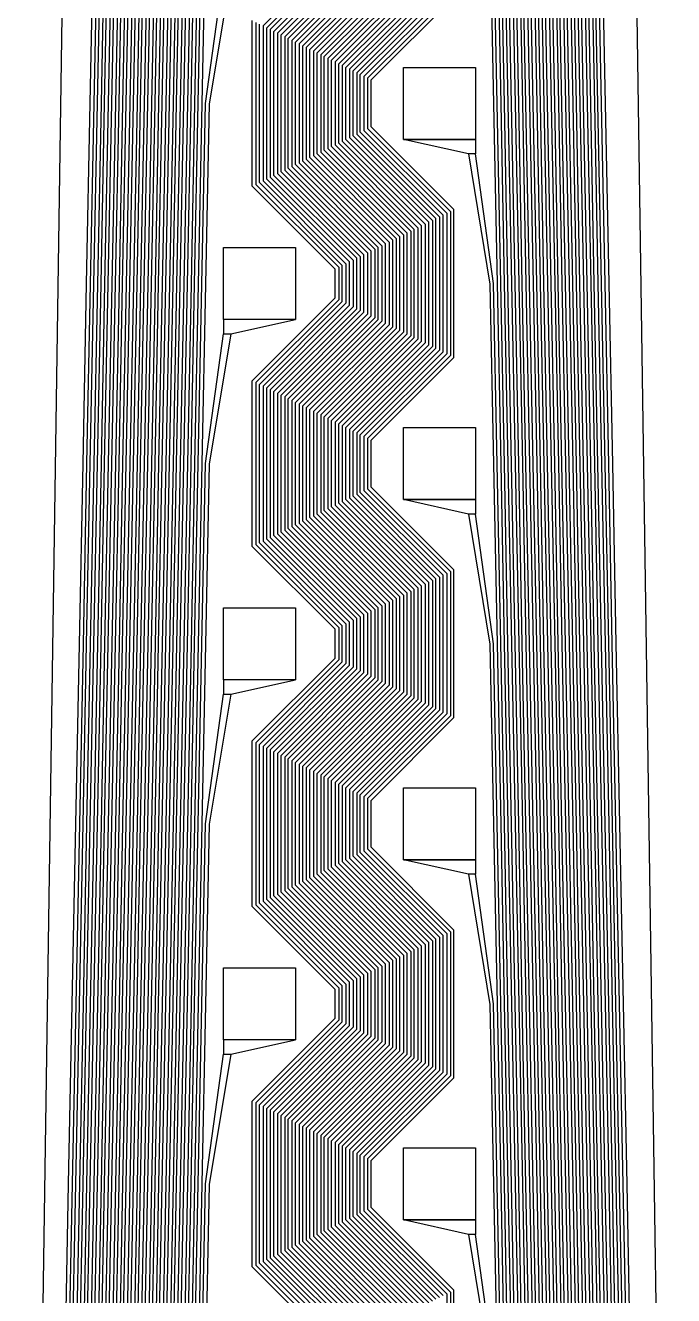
# Model space of a CAD drawing. Header units: inches. Extents: x 106592 to 209533, y 57057 to 74911.
# Drawn here: x 136930.4 to 137020.4, y 67081.8 to 67258.2 of the extents above; entities that cross this region are included whole.
import ezdxf

# ---------------------------------------------------------------- set-up
doc = ezdxf.new("R2010")
doc.units = ezdxf.units.IN
doc.header["$MEASUREMENT"] = 0
for name, color, linetype in [('metal', 221, 'Continuous'), ('nitride window', 40, 'Continuous'), ('profile', 140, 'Continuous')]:
    doc.layers.add(name, color=color, linetype=linetype)

msp = doc.modelspace()

# ---------------------------------------------------------------- linework, layer by layer
at = {"layer": 'metal'}
for points in [[(136935.86, 67072.28), (136936.36, 67097.35), (136936.86, 67122.28), (136937.36, 67147.35), (136937.86, 67172.28), (136938.36, 67197.35), (136938.86, 67222.28), (136939.36, 67247.35), (136939.86, 67272.28)], [(136940.36, 67272.27), (136939.86, 67247.34), (136939.36, 67222.27), (136938.86, 67197.34), (136938.36, 67172.27), (136937.86, 67147.34), (136937.36, 67122.27), (136936.86, 67097.34), (136936.36, 67072.27)], [(136936.86, 67072.28), (136937.36, 67097.35), (136937.86, 67122.28), (136938.36, 67147.35), (136938.86, 67172.28), (136939.36, 67197.35), (136939.86, 67222.28), (136940.36, 67247.35), (136940.86, 67272.28)], [(136941.36, 67272.27), (136940.86, 67247.34), (136940.36, 67222.27), (136939.86, 67197.34), (136939.36, 67172.27), (136938.86, 67147.34), (136938.36, 67122.27), (136937.86, 67097.34), (136937.36, 67072.27)], [(136937.86, 67072.28), (136938.36, 67097.35), (136938.86, 67122.28), (136939.36, 67147.35), (136939.86, 67172.28), (136940.36, 67197.35), (136940.86, 67222.28), (136941.36, 67247.35), (136941.86, 67272.28)], [(136942.36, 67272.27), (136941.86, 67247.34), (136941.36, 67222.27), (136940.86, 67197.34), (136940.36, 67172.27), (136939.86, 67147.34), (136939.36, 67122.27), (136938.86, 67097.34), (136938.36, 67072.27)], [(136938.86, 67072.28), (136939.36, 67097.35), (136939.86, 67122.28), (136940.36, 67147.35), (136940.86, 67172.28), (136941.36, 67197.35), (136941.86, 67222.28), (136942.36, 67247.35), (136942.86, 67272.28)], [(136943.36, 67272.27), (136942.86, 67247.34), (136942.36, 67222.27), (136941.86, 67197.34), (136941.36, 67172.27), (136940.86, 67147.34), (136940.36, 67122.27), (136939.86, 67097.34), (136939.36, 67072.27)], [(136939.86, 67072.28), (136940.36, 67097.35), (136940.86, 67122.28), (136941.36, 67147.35), (136941.86, 67172.28), (136942.36, 67197.35), (136942.86, 67222.28), (136943.36, 67247.35), (136943.86, 67272.28)], [(136944.36, 67272.27), (136943.86, 67247.34), (136943.36, 67222.27), (136942.86, 67197.34), (136942.36, 67172.27), (136941.86, 67147.34), (136941.36, 67122.27), (136940.86, 67097.34), (136940.36, 67072.27)], [(136940.86, 67072.28), (136941.36, 67097.35), (136941.86, 67122.28), (136942.36, 67147.35), (136942.86, 67172.28), (136943.36, 67197.35), (136943.86, 67222.28), (136944.36, 67247.35), (136944.86, 67272.28)], [(136945.36, 67272.27), (136944.86, 67247.34), (136944.36, 67222.27), (136943.86, 67197.34), (136943.36, 67172.27), (136942.86, 67147.34), (136942.36, 67122.27), (136941.86, 67097.34), (136941.36, 67072.27)], [(136941.86, 67072.28), (136942.36, 67097.35), (136942.86, 67122.28), (136943.36, 67147.35), (136943.86, 67172.28), (136944.36, 67197.35), (136944.86, 67222.28), (136945.36, 67247.35), (136945.86, 67272.28)], [(136946.36, 67272.27), (136945.86, 67247.34), (136945.36, 67222.27), (136944.86, 67197.34), (136944.36, 67172.27), (136943.86, 67147.34), (136943.36, 67122.27), (136942.86, 67097.34), (136942.36, 67072.27)], [(136942.86, 67072.28), (136943.36, 67097.35), (136943.86, 67122.28), (136944.36, 67147.35), (136944.86, 67172.28), (136945.36, 67197.35), (136945.86, 67222.28), (136946.36, 67247.35), (136946.86, 67272.28)], [(136947.36, 67272.27), (136946.86, 67247.34), (136946.36, 67222.27), (136945.86, 67197.34), (136945.36, 67172.27), (136944.86, 67147.34), (136944.36, 67122.27), (136943.86, 67097.34), (136943.36, 67072.27)], [(136943.86, 67072.28), (136944.36, 67097.35), (136944.86, 67122.28), (136945.36, 67147.35), (136945.86, 67172.28), (136946.36, 67197.35), (136946.86, 67222.28), (136947.36, 67247.35), (136947.86, 67272.28)], [(136948.36, 67272.27), (136947.86, 67247.34), (136947.36, 67222.27), (136946.86, 67197.34), (136946.36, 67172.27), (136945.86, 67147.34), (136945.36, 67122.27), (136944.86, 67097.34), (136944.36, 67072.27)], [(136944.86, 67072.28), (136945.36, 67097.35), (136945.86, 67122.28), (136946.36, 67147.35), (136946.86, 67172.28), (136947.36, 67197.35), (136947.86, 67222.28), (136948.36, 67247.35), (136948.86, 67272.28)], [(136949.36, 67272.27), (136948.86, 67247.34), (136948.36, 67222.27), (136947.86, 67197.34), (136947.36, 67172.27), (136946.86, 67147.34), (136946.36, 67122.27), (136945.86, 67097.34), (136945.36, 67072.27)], [(136945.86, 67072.28), (136946.36, 67097.35), (136946.86, 67122.28), (136947.36, 67147.35), (136947.86, 67172.28), (136948.36, 67197.35), (136948.86, 67222.28), (136949.36, 67247.35), (136949.86, 67272.28)], [(136950.36, 67272.27), (136949.86, 67247.34), (136949.36, 67222.27), (136948.86, 67197.34), (136948.36, 67172.27), (136947.86, 67147.34), (136947.36, 67122.27), (136946.86, 67097.34), (136946.36, 67072.27)], [(136946.86, 67072.28), (136947.36, 67097.35), (136947.86, 67122.28), (136948.36, 67147.35), (136948.86, 67172.28), (136949.36, 67197.35), (136949.86, 67222.28), (136950.36, 67247.35), (136950.86, 67272.28)], [(136951.36, 67272.27), (136950.86, 67247.34), (136950.36, 67222.27), (136949.86, 67197.34), (136949.36, 67172.27), (136948.86, 67147.34), (136948.36, 67122.27), (136947.86, 67097.34), (136947.36, 67072.27)], [(136947.86, 67072.28), (136948.36, 67097.35), (136948.86, 67122.28), (136949.36, 67147.35), (136949.86, 67172.28), (136950.36, 67197.35), (136950.86, 67222.28), (136951.36, 67247.35), (136951.86, 67272.28)], [(136952.36, 67272.27), (136951.86, 67247.34), (136951.36, 67222.27), (136950.86, 67197.34), (136950.36, 67172.27), (136949.86, 67147.34), (136949.36, 67122.27), (136948.86, 67097.34), (136948.36, 67072.27)], [(136948.86, 67072.28), (136949.36, 67097.35), (136949.86, 67122.28), (136950.36, 67147.35), (136950.86, 67172.28), (136951.36, 67197.35), (136951.86, 67222.28), (136952.36, 67247.35), (136952.86, 67272.28)], [(136953.36, 67272.27), (136952.86, 67247.34), (136952.36, 67222.27), (136951.86, 67197.34), (136951.36, 67172.27), (136950.86, 67147.34), (136950.36, 67122.27), (136949.86, 67097.34), (136949.36, 67072.27)], [(136949.86, 67072.28), (136950.36, 67097.35), (136950.86, 67122.28), (136951.36, 67147.35), (136951.86, 67172.28), (136952.36, 67197.35), (136952.86, 67222.28), (136953.36, 67247.35), (136953.86, 67272.28)], [(136954.36, 67272.27), (136953.86, 67247.34), (136953.36, 67222.27), (136952.86, 67197.34), (136952.36, 67172.27), (136951.86, 67147.34), (136951.36, 67122.27), (136950.86, 67097.34), (136950.36, 67072.27)], [(136950.86, 67072.28), (136951.36, 67097.35), (136951.86, 67122.28), (136952.36, 67147.35), (136952.86, 67172.28), (136953.36, 67197.35), (136953.86, 67222.28), (136954.36, 67247.35), (136954.86, 67272.27)], [(136955.36, 67272.27), (136954.86, 67247.34), (136954.36, 67222.27), (136953.86, 67197.34), (136953.36, 67172.27), (136952.86, 67147.34), (136952.36, 67122.27), (136951.86, 67097.34), (136951.36, 67072.27)], [(136994.86, 67272.27), (136995.36, 67247.27), (136995.85, 67222.34), (136996.36, 67197.27), (136996.85, 67172.34), (136997.36, 67147.27), (136997.85, 67122.34), (136998.36, 67097.27), (136998.85, 67072.34)], [(136999.35, 67072.35), (136998.86, 67097.28), (136998.35, 67122.35), (136997.86, 67147.28), (136997.35, 67172.35), (136996.86, 67197.28), (136996.35, 67222.35), (136995.86, 67247.27), (136995.35, 67272.34)], [(136995.85, 67272.34), (136996.36, 67247.27), (136996.85, 67222.34), (136997.36, 67197.27), (136997.85, 67172.34), (136998.36, 67147.27), (136998.85, 67122.34), (136999.36, 67097.27), (136999.85, 67072.34)], [(137000.35, 67072.35), (136999.86, 67097.28), (136999.35, 67122.35), (136998.86, 67147.28), (136998.35, 67172.35), (136997.86, 67197.28), (136997.35, 67222.35), (136996.86, 67247.28), (136996.35, 67272.35)], [(136996.85, 67272.34), (136997.36, 67247.27), (136997.85, 67222.34), (136998.36, 67197.27), (136998.85, 67172.34), (136999.36, 67147.27), (136999.85, 67122.34), (137000.36, 67097.27), (137000.85, 67072.34)], [(137001.35, 67072.35), (137000.86, 67097.28), (137000.35, 67122.35), (136999.86, 67147.28), (136999.35, 67172.35), (136998.86, 67197.28), (136998.35, 67222.35), (136997.86, 67247.28), (136997.35, 67272.35)], [(136997.85, 67272.34), (136998.36, 67247.27), (136998.85, 67222.34), (136999.36, 67197.27), (136999.85, 67172.34), (137000.36, 67147.27), (137000.85, 67122.34), (137001.36, 67097.27), (137001.85, 67072.34)], [(137002.35, 67072.35), (137001.86, 67097.28), (137001.35, 67122.35), (137000.86, 67147.28), (137000.35, 67172.35), (136999.86, 67197.28), (136999.35, 67222.35), (136998.86, 67247.28), (136998.35, 67272.35)], [(136998.85, 67272.34), (136999.36, 67247.27), (136999.85, 67222.34), (137000.36, 67197.27), (137000.85, 67172.34), (137001.36, 67147.27), (137001.85, 67122.34), (137002.36, 67097.27), (137002.85, 67072.34)], [(137003.35, 67072.35), (137002.86, 67097.28), (137002.35, 67122.35), (137001.86, 67147.28), (137001.35, 67172.35), (137000.86, 67197.28), (137000.35, 67222.35), (136999.86, 67247.28), (136999.35, 67272.35)], [(136999.85, 67272.34), (137000.36, 67247.27), (137000.85, 67222.34), (137001.36, 67197.27), (137001.85, 67172.34), (137002.36, 67147.27), (137002.85, 67122.34), (137003.36, 67097.27), (137003.85, 67072.34)], [(137004.35, 67072.35), (137003.86, 67097.28), (137003.35, 67122.35), (137002.86, 67147.28), (137002.35, 67172.35), (137001.86, 67197.28), (137001.35, 67222.35), (137000.86, 67247.28), (137000.35, 67272.35)], [(137000.85, 67272.34), (137001.36, 67247.27), (137001.85, 67222.34), (137002.36, 67197.27), (137002.85, 67172.34), (137003.36, 67147.27), (137003.85, 67122.34), (137004.36, 67097.27), (137004.85, 67072.34)], [(137005.35, 67072.35), (137004.86, 67097.28), (137004.35, 67122.35), (137003.86, 67147.28), (137003.35, 67172.35), (137002.86, 67197.28), (137002.35, 67222.35), (137001.86, 67247.28), (137001.35, 67272.35)], [(137001.85, 67272.34), (137002.36, 67247.27), (137002.85, 67222.34), (137003.36, 67197.27), (137003.85, 67172.34), (137004.36, 67147.27), (137004.85, 67122.34), (137005.36, 67097.27), (137005.85, 67072.34)], [(137006.35, 67072.35), (137005.86, 67097.28), (137005.35, 67122.35), (137004.86, 67147.28), (137004.35, 67172.35), (137003.86, 67197.28), (137003.35, 67222.35), (137002.86, 67247.28), (137002.35, 67272.35)], [(137002.85, 67272.34), (137003.36, 67247.27), (137003.85, 67222.34), (137004.36, 67197.27), (137004.85, 67172.34), (137005.36, 67147.27), (137005.85, 67122.34), (137006.36, 67097.27), (137006.85, 67072.34)], [(137007.35, 67072.35), (137006.86, 67097.28), (137006.35, 67122.35), (137005.86, 67147.28), (137005.35, 67172.35), (137004.86, 67197.28), (137004.35, 67222.35), (137003.86, 67247.28), (137003.35, 67272.35)], [(137003.85, 67272.34), (137004.36, 67247.27), (137004.85, 67222.34), (137005.36, 67197.27), (137005.85, 67172.34), (137006.36, 67147.27), (137006.85, 67122.34), (137007.36, 67097.27), (137007.85, 67072.34)], [(137008.35, 67072.35), (137007.86, 67097.28), (137007.35, 67122.35), (137006.86, 67147.28), (137006.35, 67172.35), (137005.86, 67197.28), (137005.35, 67222.35), (137004.86, 67247.28), (137004.35, 67272.35)], [(137004.85, 67272.34), (137005.36, 67247.27), (137005.85, 67222.34), (137006.36, 67197.27), (137006.85, 67172.34), (137007.36, 67147.27), (137007.85, 67122.34), (137008.36, 67097.27), (137008.85, 67072.34)], [(137009.35, 67072.35), (137008.86, 67097.28), (137008.35, 67122.35), (137007.86, 67147.28), (137007.35, 67172.35), (137006.86, 67197.28), (137006.35, 67222.35), (137005.86, 67247.28), (137005.35, 67272.35)], [(137005.85, 67272.34), (137006.36, 67247.27), (137006.85, 67222.34), (137007.36, 67197.27), (137007.85, 67172.34), (137008.36, 67147.27), (137008.85, 67122.34), (137009.36, 67097.27), (137009.85, 67072.34)], [(137010.35, 67072.35), (137009.86, 67097.28), (137009.35, 67122.35), (137008.86, 67147.28), (137008.35, 67172.35), (137007.86, 67197.28), (137007.35, 67222.35), (137006.86, 67247.28), (137006.35, 67272.35)], [(137006.85, 67272.34), (137007.36, 67247.27), (137007.85, 67222.34), (137008.36, 67197.27), (137008.85, 67172.34), (137009.36, 67147.27), (137009.85, 67122.34), (137010.36, 67097.27), (137010.85, 67072.34)], [(137011.35, 67072.35), (137010.86, 67097.28), (137010.35, 67122.35), (137009.86, 67147.28), (137009.35, 67172.35), (137008.86, 67197.28), (137008.35, 67222.35), (137007.86, 67247.28), (137007.35, 67272.35)], [(137007.85, 67272.34), (137008.36, 67247.27), (137008.85, 67222.34), (137009.36, 67197.27), (137009.85, 67172.34), (137010.36, 67147.27), (137010.85, 67122.34), (137011.36, 67097.27), (137011.85, 67072.34)], [(137012.35, 67072.35), (137011.86, 67097.28), (137011.35, 67122.35), (137010.86, 67147.28), (137010.35, 67172.35), (137009.86, 67197.28), (137009.35, 67222.35), (137008.86, 67247.28), (137008.35, 67272.35)], [(137008.85, 67272.34), (137009.36, 67247.27), (137009.85, 67222.34), (137010.36, 67197.27), (137010.85, 67172.34), (137011.36, 67147.27), (137011.85, 67122.34), (137012.36, 67097.27), (137012.85, 67072.34)], [(137013.35, 67072.35), (137012.86, 67097.28), (137012.35, 67122.35), (137011.86, 67147.28), (137011.35, 67172.35), (137010.86, 67197.28), (137010.35, 67222.35), (137009.86, 67247.28), (137009.35, 67272.35)], [(137013.85, 67072.34), (137013.36, 67097.27), (137012.85, 67122.34), (137012.36, 67147.27), (137011.85, 67172.34), (137011.36, 67197.27), (137010.85, 67222.34), (137010.36, 67247.27), (137009.85, 67272.34)], [(137010.35, 67272.35), (137010.86, 67247.28), (137011.35, 67222.35), (137011.86, 67197.28), (137012.35, 67172.35), (137012.86, 67147.28), (137013.35, 67122.35), (137013.86, 67097.28), (137014.35, 67072.35)], [(136974.86, 67269.59), (136963.36, 67258.09), (136963.36, 67236.59), (136974.86, 67225.09), (136974.86, 67219.59), (136963.36, 67208.09), (136963.36, 67186.59), (136974.86, 67175.09), (136974.86, 67169.59), (136963.36, 67158.09), (136963.36, 67136.59), (136974.86, 67125.09), (136974.86, 67119.59), (136963.36, 67108.09), (136963.36, 67086.59), (136974.86, 67075.09)], [(136975.36, 67075.34), (136963.86, 67086.84), (136963.86, 67107.84), (136975.36, 67119.34), (136975.36, 67125.34), (136963.86, 67136.84), (136963.86, 67157.84), (136975.36, 67169.34), (136975.36, 67175.34), (136963.86, 67186.84), (136963.86, 67207.84), (136975.36, 67219.34), (136975.36, 67225.34), (136963.86, 67236.84), (136963.86, 67257.84), (136975.36, 67269.34)], [(136975.86, 67269.09), (136964.36, 67257.59), (136964.36, 67237.09), (136975.86, 67225.59), (136975.86, 67219.09), (136964.36, 67207.59), (136964.36, 67187.09), (136975.86, 67175.59), (136975.86, 67169.09), (136964.36, 67157.59), (136964.36, 67137.09), (136975.86, 67125.59), (136975.86, 67119.09), (136964.36, 67107.59), (136964.36, 67087.09), (136975.86, 67075.59)], [(136976.36, 67075.84), (136964.86, 67087.34), (136964.86, 67107.34), (136976.36, 67118.84), (136976.36, 67125.84), (136964.86, 67137.34), (136964.86, 67157.34), (136976.36, 67168.84), (136976.36, 67175.84), (136964.86, 67187.34), (136964.86, 67207.34), (136976.36, 67218.84), (136976.36, 67225.84), (136964.86, 67237.34), (136964.86, 67257.34), (136976.36, 67268.84)], [(136976.86, 67268.59), (136965.36, 67257.09), (136965.36, 67237.59), (136976.86, 67226.09), (136976.86, 67218.59), (136965.36, 67207.09), (136965.36, 67187.59), (136976.86, 67176.09), (136976.86, 67168.59), (136965.36, 67157.09), (136965.36, 67137.59), (136976.86, 67126.09), (136976.86, 67118.59), (136965.36, 67107.09), (136965.36, 67087.59), (136976.86, 67076.09)], [(136977.36, 67076.34), (136965.86, 67087.84), (136965.86, 67106.84), (136977.36, 67118.34), (136977.36, 67126.34), (136965.86, 67137.84), (136965.86, 67156.84), (136977.36, 67168.34), (136977.36, 67176.34), (136965.86, 67187.84), (136965.86, 67206.84), (136977.36, 67218.34), (136977.36, 67226.34), (136965.86, 67237.84), (136965.86, 67256.84), (136977.36, 67268.34)], [(136977.86, 67268.09), (136966.36, 67256.59), (136966.36, 67238.09), (136977.86, 67226.59), (136977.86, 67218.09), (136966.36, 67206.59), (136966.36, 67188.09), (136977.86, 67176.59), (136977.86, 67168.09), (136966.36, 67156.59), (136966.36, 67138.09), (136977.86, 67126.59), (136977.86, 67118.09), (136966.36, 67106.59), (136966.36, 67088.09), (136977.86, 67076.59)], [(136978.36, 67076.84), (136966.86, 67088.34), (136966.86, 67106.34), (136978.36, 67117.84), (136978.36, 67126.84), (136966.86, 67138.34), (136966.86, 67156.34), (136978.36, 67167.84), (136978.36, 67176.84), (136966.86, 67188.34), (136966.86, 67206.34), (136978.36, 67217.84), (136978.36, 67226.84), (136966.86, 67238.34), (136966.86, 67256.34), (136978.36, 67267.84)], [(136978.86, 67267.59), (136967.36, 67256.09), (136967.36, 67238.59), (136978.86, 67227.09), (136978.86, 67217.59), (136967.36, 67206.09), (136967.36, 67188.59), (136978.86, 67177.09), (136978.86, 67167.59), (136967.36, 67156.09), (136967.36, 67138.59), (136978.86, 67127.09), (136978.86, 67117.59), (136967.36, 67106.09), (136967.36, 67088.59), (136978.86, 67077.09)], [(136979.36, 67077.34), (136967.86, 67088.84), (136967.86, 67105.84), (136979.36, 67117.34), (136979.36, 67127.34), (136967.86, 67138.84), (136967.86, 67155.84), (136979.36, 67167.34), (136979.36, 67177.34), (136967.86, 67188.84), (136967.86, 67205.84), (136979.36, 67217.34), (136979.36, 67227.34), (136967.86, 67238.84), (136967.86, 67255.84), (136979.36, 67267.34)], [(136979.86, 67267.09), (136968.36, 67255.59), (136968.36, 67239.09), (136979.86, 67227.59), (136979.86, 67217.09), (136968.36, 67205.59), (136968.36, 67189.09), (136979.86, 67177.59), (136979.86, 67167.09), (136968.36, 67155.59), (136968.36, 67139.09), (136979.86, 67127.59), (136979.86, 67117.09), (136968.36, 67105.59), (136968.36, 67089.09), (136979.86, 67077.59)], [(136980.36, 67077.84), (136968.86, 67089.34), (136968.86, 67105.34), (136980.36, 67116.84), (136980.36, 67127.84), (136968.86, 67139.34), (136968.86, 67155.34), (136980.36, 67166.84), (136980.36, 67177.84), (136968.86, 67189.34), (136968.86, 67205.34), (136980.36, 67216.84), (136980.36, 67227.84), (136968.86, 67239.34), (136968.86, 67255.34), (136980.36, 67266.84)], [(136951.86, 67072.28), (136952.36, 67097.35), (136952.86, 67122.28), (136953.36, 67147.35), (136953.86, 67172.28), (136954.36, 67197.35), (136954.86, 67222.27), (136955.36, 67247.34), (136957.86, 67265.34)], [(136958.86, 67265.34), (136955.86, 67247.27), (136955.36, 67222.27), (136954.86, 67197.34), (136954.36, 67172.27), (136953.86, 67147.34), (136953.36, 67122.27), (136952.86, 67097.34), (136952.36, 67072.27)], [(136980.86, 67266.59), (136969.36, 67255.09), (136969.36, 67239.59), (136980.86, 67228.09), (136980.86, 67216.59), (136969.36, 67205.09), (136969.36, 67189.59), (136980.86, 67178.09), (136980.86, 67166.59), (136969.36, 67155.09), (136969.36, 67139.59), (136980.86, 67128.09), (136980.86, 67116.59), (136969.36, 67105.09), (136969.36, 67089.59), (136980.86, 67078.09)], [(136981.36, 67078.34), (136969.86, 67089.84), (136969.86, 67104.84), (136981.36, 67116.34), (136981.36, 67128.34), (136969.86, 67139.84), (136969.86, 67154.84), (136981.36, 67166.34), (136981.36, 67178.34), (136969.86, 67189.84), (136969.86, 67204.84), (136981.36, 67216.34), (136981.36, 67228.34), (136969.86, 67239.84), (136969.86, 67254.84), (136981.36, 67266.34)], [(136981.86, 67266.09), (136970.36, 67254.59), (136970.36, 67240.09), (136981.86, 67228.59), (136981.86, 67216.09), (136970.36, 67204.59), (136970.36, 67190.09), (136981.86, 67178.59), (136981.86, 67166.09), (136970.36, 67154.59), (136970.36, 67140.09), (136981.86, 67128.59), (136981.86, 67116.09), (136970.36, 67104.59), (136970.36, 67090.09), (136981.86, 67078.59)], [(136982.36, 67078.84), (136970.86, 67090.34), (136970.86, 67104.34), (136982.36, 67115.84), (136982.36, 67128.84), (136970.86, 67140.34), (136970.86, 67154.34), (136982.36, 67165.84), (136982.36, 67178.84), (136970.86, 67190.34), (136970.86, 67204.34), (136982.36, 67215.84), (136982.36, 67228.84), (136970.86, 67240.34), (136970.86, 67254.34), (136982.36, 67265.84)], [(136982.86, 67265.59), (136971.36, 67254.09), (136971.36, 67240.59), (136982.86, 67229.09), (136982.86, 67215.59), (136971.36, 67204.09), (136971.36, 67190.59), (136982.86, 67179.09), (136982.86, 67165.59), (136971.36, 67154.09), (136971.36, 67140.59), (136982.86, 67129.09), (136982.86, 67115.59), (136971.36, 67104.09), (136971.36, 67090.59), (136982.86, 67079.09)], [(136983.36, 67079.34), (136971.86, 67090.84), (136971.86, 67103.84), (136983.36, 67115.34), (136983.36, 67129.34), (136971.86, 67140.84), (136971.86, 67153.84), (136983.36, 67165.34), (136983.36, 67179.34), (136971.86, 67190.84), (136971.86, 67203.84), (136983.36, 67215.34), (136983.36, 67229.34), (136971.86, 67240.84), (136971.86, 67253.84), (136983.36, 67265.34)], [(136983.86, 67265.09), (136972.36, 67253.59), (136972.36, 67241.09), (136983.86, 67229.59), (136983.86, 67215.09), (136972.36, 67203.59), (136972.36, 67191.09), (136983.86, 67179.59), (136983.86, 67165.09), (136972.36, 67153.59), (136972.36, 67141.09), (136983.86, 67129.59), (136983.86, 67115.09), (136972.36, 67103.59), (136972.36, 67091.09), (136983.86, 67079.59)], [(136984.36, 67079.84), (136972.86, 67091.34), (136972.86, 67103.34), (136984.36, 67114.84), (136984.36, 67129.84), (136972.86, 67141.34), (136972.86, 67153.34), (136984.36, 67164.84), (136984.36, 67179.84), (136972.86, 67191.34), (136972.86, 67203.34), (136984.36, 67214.84), (136984.36, 67229.84), (136972.86, 67241.34), (136972.86, 67253.34), (136984.36, 67264.84)], [(136984.86, 67264.59), (136973.36, 67253.09), (136973.36, 67241.59), (136984.86, 67230.09), (136984.86, 67214.59), (136973.36, 67203.09), (136973.36, 67191.59), (136984.86, 67180.09), (136984.86, 67164.59), (136973.36, 67153.09), (136973.36, 67141.59), (136984.86, 67130.09), (136984.86, 67114.59), (136973.36, 67103.09), (136973.36, 67091.59), (136984.86, 67080.09)], [(136985.36, 67080.34), (136973.86, 67091.84), (136973.86, 67102.84), (136985.36, 67114.34), (136985.36, 67130.34), (136973.86, 67141.84), (136973.86, 67152.84), (136985.36, 67164.34), (136985.36, 67180.34), (136973.86, 67191.84), (136973.86, 67202.84), (136985.36, 67214.34), (136985.36, 67230.34), (136973.86, 67241.84), (136973.86, 67252.84), (136985.36, 67264.34)], [(136985.86, 67264.09), (136974.36, 67252.59), (136974.36, 67242.09), (136985.86, 67230.59), (136985.86, 67214.09), (136974.36, 67202.59), (136974.36, 67192.09), (136985.86, 67180.59), (136985.86, 67164.09), (136974.36, 67152.59), (136974.36, 67142.09), (136985.86, 67130.59), (136985.86, 67114.09), (136974.36, 67102.59), (136974.36, 67092.09), (136985.86, 67080.59)], [(136986.36, 67080.84), (136974.86, 67092.34), (136974.86, 67102.34), (136986.36, 67113.84), (136986.36, 67130.84), (136974.86, 67142.34), (136974.86, 67152.34), (136986.36, 67163.84), (136986.36, 67180.84), (136974.86, 67192.34), (136974.86, 67202.34), (136986.36, 67213.84), (136986.36, 67230.84), (136974.86, 67242.34), (136974.86, 67252.34), (136986.36, 67263.84)], [(136986.86, 67263.59), (136975.36, 67252.09), (136975.36, 67242.59), (136986.86, 67231.09), (136986.86, 67213.59), (136975.36, 67202.09), (136975.36, 67192.59), (136986.86, 67181.09), (136986.86, 67163.59), (136975.36, 67152.09), (136975.36, 67142.59), (136986.86, 67131.09), (136986.86, 67113.59), (136975.36, 67102.09), (136975.36, 67092.59), (136986.86, 67081.09)], [(136987.36, 67081.34), (136975.86, 67092.84), (136975.86, 67101.84), (136987.36, 67113.34), (136987.36, 67131.34), (136975.86, 67142.84), (136975.86, 67151.84), (136987.36, 67163.34), (136987.36, 67181.34), (136975.86, 67192.84), (136975.86, 67201.84), (136987.36, 67213.34), (136987.36, 67231.34), (136975.86, 67242.84), (136975.86, 67251.84), (136987.36, 67263.34)], [(136987.86, 67263.09), (136976.36, 67251.59), (136976.36, 67243.09), (136987.86, 67231.59), (136987.86, 67213.09), (136976.36, 67201.59), (136976.36, 67193.09), (136987.86, 67181.59), (136987.86, 67163.09), (136976.36, 67151.59), (136976.36, 67143.09), (136987.86, 67131.59), (136987.86, 67113.09), (136976.36, 67101.59), (136976.36, 67093.09), (136987.86, 67081.59)], [(136988.36, 67081.84), (136976.86, 67093.34), (136976.86, 67101.34), (136988.36, 67112.84), (136988.36, 67131.84), (136976.86, 67143.34), (136976.86, 67151.34), (136988.36, 67162.84), (136988.36, 67181.84), (136976.86, 67193.34), (136976.86, 67201.34), (136988.36, 67212.84), (136988.36, 67231.84), (136976.86, 67243.34), (136976.86, 67251.34), (136988.36, 67262.84)], [(136988.86, 67262.59), (136977.36, 67251.09), (136977.36, 67243.59), (136988.86, 67232.09), (136988.86, 67212.59), (136977.36, 67201.09), (136977.36, 67193.59), (136988.86, 67182.09), (136988.86, 67162.59), (136977.36, 67151.09), (136977.36, 67143.59), (136988.86, 67132.09), (136988.86, 67112.59), (136977.36, 67101.09), (136977.36, 67093.59), (136988.86, 67082.09), (136988.86, 67062.59)], [(136989.36, 67262.34), (136977.86, 67250.84), (136977.86, 67243.84), (136989.36, 67232.34), (136989.36, 67212.34), (136977.86, 67200.84), (136977.86, 67193.84), (136989.36, 67182.34), (136989.36, 67162.34), (136977.86, 67150.84), (136977.86, 67143.84), (136989.36, 67132.34), (136989.36, 67112.34), (136977.86, 67100.84), (136977.86, 67093.84), (136989.36, 67082.34), (136989.36, 67062.34)], [(136989.86, 67062.09), (136989.86, 67082.59), (136978.36, 67094.09), (136978.36, 67100.59), (136989.86, 67112.09), (136989.86, 67132.59), (136978.36, 67144.09), (136978.36, 67150.59), (136989.86, 67162.09), (136989.86, 67182.59), (136978.36, 67194.09), (136978.36, 67200.59), (136989.86, 67212.09), (136989.86, 67232.59), (136978.36, 67244.09), (136978.36, 67250.59), (136989.86, 67262.09)], [(136973.36, 67074.34), (136961.86, 67085.84), (136961.86, 67108.84), (136973.36, 67120.34), (136973.36, 67124.34), (136961.86, 67135.84), (136961.86, 67158.84), (136973.36, 67170.34), (136973.36, 67174.34), (136961.86, 67185.84), (136961.86, 67208.84), (136973.36, 67220.34), (136973.36, 67224.34), (136961.86, 67235.84), (136961.86, 67258.84)], [(136962.36, 67258.59), (136962.36, 67236.09), (136973.86, 67224.59), (136973.86, 67220.09), (136962.36, 67208.59), (136962.36, 67186.09), (136973.86, 67174.59), (136973.86, 67170.09), (136962.36, 67158.59), (136962.36, 67136.09), (136973.86, 67124.59), (136973.86, 67120.09), (136962.36, 67108.59), (136962.36, 67086.09), (136973.86, 67074.59)], [(136974.36, 67074.84), (136962.86, 67086.34), (136962.86, 67108.34), (136974.36, 67119.84), (136974.36, 67124.84), (136962.86, 67136.34), (136962.86, 67158.34), (136974.36, 67169.84), (136974.36, 67174.84), (136962.86, 67186.34), (136962.86, 67208.34), (136974.36, 67219.84), (136974.36, 67224.84), (136962.86, 67236.34), (136962.86, 67258.34)], [(136998.35, 67072.35), (136997.86, 67097.28), (136997.35, 67122.35), (136996.86, 67147.28), (136996.35, 67172.35), (136995.86, 67197.27), (136995.35, 67222.34), (136992.86, 67240.34), (136991.86, 67240.34), (136994.86, 67222.27), (136995.36, 67197.27), (136995.85, 67172.34), (136996.36, 67147.27), (136996.85, 67122.34), (136997.36, 67097.27), (136997.85, 67072.34)], [(136952.86, 67072.28), (136953.36, 67097.35), (136953.86, 67122.28), (136954.36, 67147.35), (136954.86, 67172.27), (136955.36, 67197.34), (136957.86, 67215.34), (136958.86, 67215.34), (136955.86, 67197.27), (136955.36, 67172.27), (136954.86, 67147.34), (136954.36, 67122.27), (136953.86, 67097.34), (136953.36, 67072.27)], [(136997.35, 67072.35), (136996.86, 67097.28), (136996.35, 67122.35), (136995.86, 67147.27), (136995.35, 67172.34), (136992.86, 67190.34), (136991.86, 67190.34), (136994.86, 67172.27), (136995.36, 67147.27), (136995.85, 67122.34), (136996.36, 67097.27), (136996.85, 67072.34)]]:
    msp.add_lwpolyline(points, dxfattribs=at)
for points in [[(136982.86, 67252.34), (136992.86, 67252.34), (136992.86, 67242.34), (136982.86, 67242.34)], [(136992.86, 67240.34), (136991.86, 67240.34), (136982.86, 67242.34), (136992.86, 67242.34)], [(136957.86, 67227.34), (136967.86, 67227.34), (136967.86, 67217.34), (136957.86, 67217.34)], [(136957.86, 67215.34), (136958.86, 67215.34), (136967.86, 67217.34), (136957.86, 67217.34)], [(136982.86, 67202.34), (136992.86, 67202.34), (136992.86, 67192.34), (136982.86, 67192.34)], [(136992.86, 67190.34), (136991.86, 67190.34), (136982.86, 67192.34), (136992.86, 67192.34)], [(136957.86, 67177.34), (136967.86, 67177.34), (136967.86, 67167.34), (136957.86, 67167.34)], [(136957.86, 67165.34), (136958.86, 67165.34), (136967.86, 67167.34), (136957.86, 67167.34)], [(136954.86, 67122.27), (136955.36, 67147.34), (136957.86, 67165.34), (136958.86, 67165.34), (136955.86, 67147.27), (136955.36, 67122.27), (136954.86, 67097.34), (136954.36, 67072.27), (136953.86, 67047.34), (136953.36, 67022.27), (136952.86, 66997.34), (136952.36, 66972.27), (136951.86, 66947.34), (136952.36, 66914.27), (136959.46, 66797.27), (136958.86, 66797.27), (136951.86, 66914.28), (136951.36, 66947.35), (136951.86, 66972.28), (136952.36, 66997.35), (136952.86, 67022.28), (136953.36, 67047.35), (136953.86, 67072.28), (136954.36, 67097.35)], [(136982.86, 67152.34), (136992.86, 67152.34), (136992.86, 67142.34), (136982.86, 67142.34)], [(136992.86, 67140.34), (136991.86, 67140.34), (136982.86, 67142.34), (136992.86, 67142.34)], [(136995.86, 67097.27), (136995.35, 67122.34), (136992.86, 67140.34), (136991.86, 67140.34), (136994.86, 67122.27), (136995.36, 67097.27), (136995.85, 67072.34), (136996.36, 67047.27), (136996.85, 67022.34), (136997.36, 66997.27), (136997.85, 66972.34), (136998.36, 66947.27), (136998.85, 66914.34), (136991.26, 66797.27), (136991.86, 66797.27), (136999.35, 66914.35), (136998.86, 66947.28), (136998.35, 66972.35), (136997.86, 66997.28), (136997.35, 67022.35), (136996.86, 67047.28), (136996.35, 67072.35)], [(136957.86, 67127.34), (136967.86, 67127.34), (136967.86, 67117.34), (136957.86, 67117.34)], [(136957.86, 67115.34), (136958.86, 67115.34), (136967.86, 67117.34), (136957.86, 67117.34)], [(136954.86, 67072.27), (136955.36, 67097.34), (136957.86, 67115.34), (136958.86, 67115.34), (136955.86, 67097.27), (136955.36, 67072.27), (136954.86, 67047.34), (136954.36, 67022.27), (136953.86, 66997.34), (136953.36, 66972.27), (136952.86, 66947.34), (136953.36, 66914.27), (136960.66, 66797.27), (136960.06, 66797.27), (136952.86, 66914.28), (136952.36, 66947.35), (136952.86, 66972.28), (136953.36, 66997.35), (136953.86, 67022.28), (136954.36, 67047.35)], [(136982.86, 67102.34), (136992.86, 67102.34), (136992.86, 67092.34), (136982.86, 67092.34)], [(136992.86, 67090.34), (136991.86, 67090.34), (136982.86, 67092.34), (136992.86, 67092.34)], [(136995.86, 67047.27), (136995.35, 67072.34), (136992.86, 67090.34), (136991.86, 67090.34), (136994.86, 67072.27), (136995.36, 67047.27), (136995.85, 67022.34), (136996.36, 66997.27), (136996.85, 66972.34), (136997.36, 66947.27), (136997.85, 66914.34), (136990.06, 66797.27), (136990.66, 66797.27), (136998.35, 66914.35), (136997.86, 66947.28), (136997.35, 66972.35), (136996.86, 66997.28), (136996.35, 67022.35)]]:
    msp.add_lwpolyline(points, close=True, dxfattribs=at)
at = {"layer": 'nitride window'}
for points in [[(136982.86, 67252.34), (136992.86, 67252.34), (136992.86, 67242.34), (136982.86, 67242.34)], [(136957.86, 67227.34), (136967.86, 67227.34), (136967.86, 67217.34), (136957.86, 67217.34)], [(136982.86, 67202.34), (136992.86, 67202.34), (136992.86, 67192.34), (136982.86, 67192.34)], [(136957.86, 67177.34), (136967.86, 67177.34), (136967.86, 67167.34), (136957.86, 67167.34)], [(136982.86, 67152.34), (136992.86, 67152.34), (136992.86, 67142.34), (136982.86, 67142.34)], [(136957.86, 67127.34), (136967.86, 67127.34), (136967.86, 67117.34), (136957.86, 67117.34)], [(136982.86, 67102.34), (136992.86, 67102.34), (136992.86, 67092.34), (136982.86, 67092.34)]]:
    msp.add_lwpolyline(points, close=True, dxfattribs=at)
at = {"layer": 'profile'}
msp.add_lwpolyline([(137020.36, 66297.27), (136930.36, 66297.27), (136930.36, 66914.28), (136953.86, 68505.34), (136975.35, 68567.41), (136996.86, 68505.34), (137020.36, 66914.35)], close=True, dxfattribs=at)

doc.saveas('drawing.dxf')
